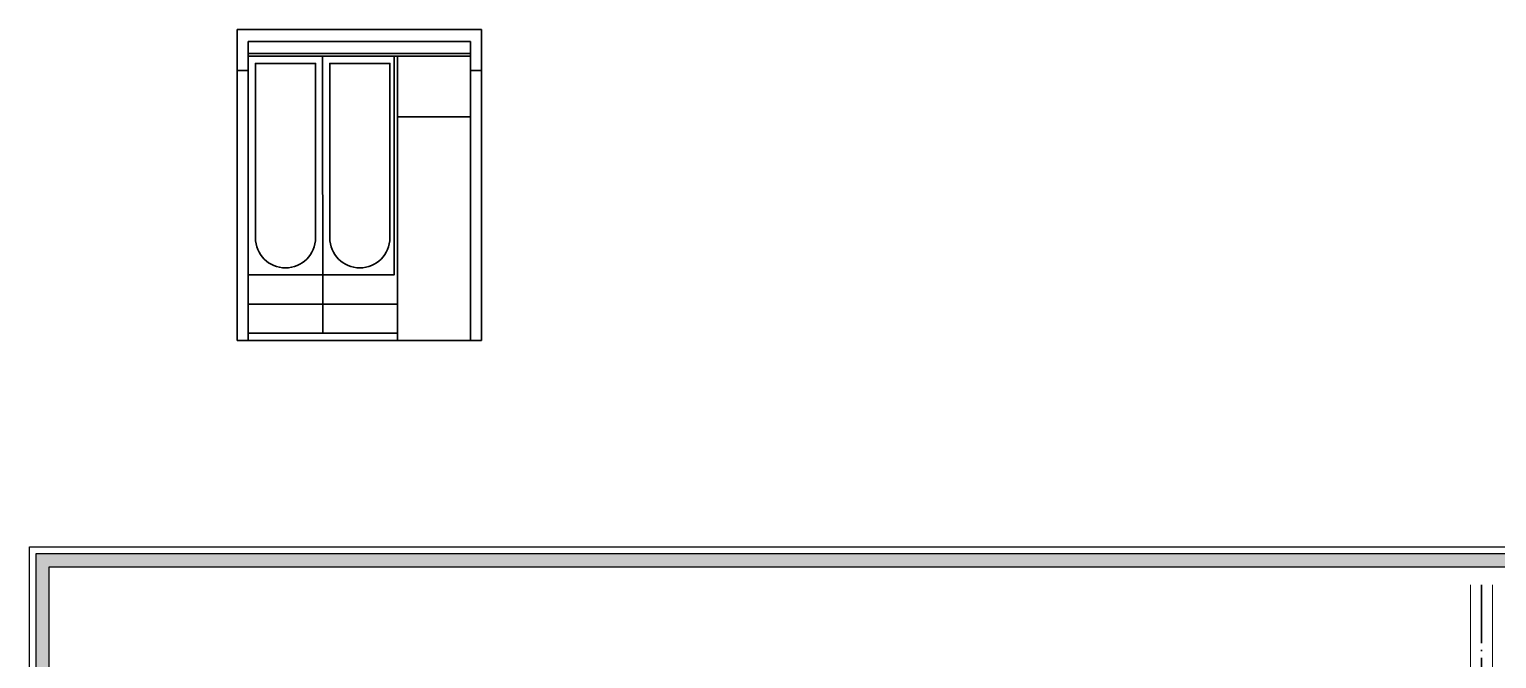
# Model space of a CAD drawing. Header units: millimetres. Extents: x 56222 to 3066687, y -650199 to -121287.
# Drawn here: x 130683 to 131286, y -182428 to -182169 of the extents above; entities that cross this region are included whole.
import ezdxf

# ---------------------------------------------------------------- set-up
doc = ezdxf.new("R2010")
doc.units = ezdxf.units.MM
doc.header["$MEASUREMENT"] = 0
doc.linetypes.add('ACAD_ISO04W100', pattern=[30, 24, -3, 0, -3])
for name, color, linetype, lineweight in [('GROUND FLOOR', 7, 'Continuous', 9), ('NAME PLATE', 7, 'Continuous', 25), ('SECTION ( SLAB PLine )', 104, 'Continuous', 30), ('X_PLOT', 1, 'Continuous', 9), ('XX~SLAB ( BEAM )~ ( DIM )', 7, 'Continuous', 9)]:
    doc.layers.add(name, color=color, linetype=linetype, lineweight=lineweight)

# ---------------------------------------------------------------- blocks, each defined once
blk = doc.blocks.new('LAYOUT FILE')
at = {"layer": 'NAME PLATE', "true_color": 0xd39e00}
h = blk.add_hatch(color=42, dxfattribs=at)
h.paths.add_polyline_path([(3346889.83, -513806.18), (3346889.83, -514260.7), (3347535.56, -514260.7), (3347535.56, -513806.18)])
h.paths.add_polyline_path([(3346894.36, -513810.71), (3347531.03, -513810.71), (3347531.03, -514256.17), (3346894.36, -514256.17)], flags=16)
at = {"layer": 'NAME PLATE', "color": 42, "true_color": 0xd39e00}
for points in [[(3346887.56, -513803.91), (3347537.83, -513803.91), (3347537.83, -514262.96), (3346887.56, -514262.96)], [(3346889.83, -513806.18), (3347535.56, -513806.18), (3347535.56, -514260.7), (3346889.83, -514260.7)], [(3346894.36, -513810.71), (3347531.03, -513810.71), (3347531.03, -514256.17), (3346894.36, -514256.17)]]:
    blk.add_lwpolyline(points, close=True, dxfattribs=at)

msp = doc.modelspace()

# ---------------------------------------------------------------- linework, layer by layer
at = {"layer": 'GROUND FLOOR'}
for p, q in [((131275.664, -182397.635), (131275.664, -182918.568)), ((131275.664, -182397.635), (131275.664, -182494.684)), ((131284.664, -182397.635), (131284.664, -182918.568))]:
    msp.add_line(p, q, dxfattribs=at)
at = {"layer": 'GROUND FLOOR', "color": 1, "linetype": 'ACAD_ISO04W100'}
msp.add_line((131280.164, -182397.635), (131280.164, -182781.184), dxfattribs=at)
at = {"layer": 'SECTION ( SLAB PLine )', "color": 1}
for p, q in [((130768.437, -182169.145), (130768.437, -182186.145)), ((130868.937, -182169.145), (130768.437, -182169.145)), ((130868.937, -182169.145), (130868.937, -182186.145)), ((130772.937, -182174.145), (130772.937, -182186.145)), ((130864.437, -182174.145), (130772.937, -182174.145)), ((130864.437, -182174.145), (130864.437, -182186.145)), ((130772.937, -182186.145), (130768.437, -182186.145)), ((130868.937, -182186.145), (130864.437, -182186.145))]:
    msp.add_line(p, q, dxfattribs=at)
at = {"layer": 'X_PLOT', "linetype": 'ACAD_ISO04W100', "lineweight": 30}
msp.add_line((131280.164, -182397.635), (131280.164, -182918.568), dxfattribs=at)
at = {"layer": 'XX~SLAB ( BEAM )~ ( DIM )', "lineweight": 30}
for p, q in [((130864.346, -182179.143), (130772.846, -182179.143)), ((130864.346, -182180.143), (130772.937, -182180.143)), ((130803.698, -182294.145), (130803.596, -182180.143)), ((130834.437, -182205.145), (130834.346, -182180.143)), ((130768.437, -182186.145), (130768.437, -182297.145)), ((130772.937, -182186.145), (130772.937, -182297.145)), ((130864.437, -182186.145), (130864.437, -182297.145)), ((130868.937, -182186.145), (130868.937, -182297.145)), ((130834.437, -182205.145), (130834.437, -182297.145)), ((130834.437, -182205.145), (130864.437, -182205.145)), ((130772.937, -182282.145), (130834.437, -182282.145)), ((130768.437, -182297.145), (130868.937, -182297.145)), ((130772.937, -182294.145), (130834.437, -182294.145))]:
    msp.add_line(p, q, dxfattribs=at)
msp.add_lwpolyline([(130772.937, -182180.143), (130832.937, -182180.143), (130832.937, -182270.145), (130772.937, -182270.145)], close=True, dxfattribs=at)
for points in [[(130775.937, -182254.895), (130775.937, -182183.143), (130800.676, -182183.143), (130800.676, -182254.895, -1)], [(130831.255, -182254.895), (130831.255, -182183.143), (130806.516, -182183.143), (130806.516, -182254.895, 1)]]:
    msp.add_lwpolyline(points, format="xyb", close=True, dxfattribs=at)

# ---------------------------------------------------------------- block references
at = {"layer": 'NAME PLATE', "lineweight": 0, "xscale": 1.209046105522275, "yscale": 1.209046105522275, "zscale": 1.209046105522275}
msp.add_blockref('LAYOUT FILE', (-3915858.392, 438830.666, 0.126), dxfattribs=at)

doc.saveas('drawing.dxf')
